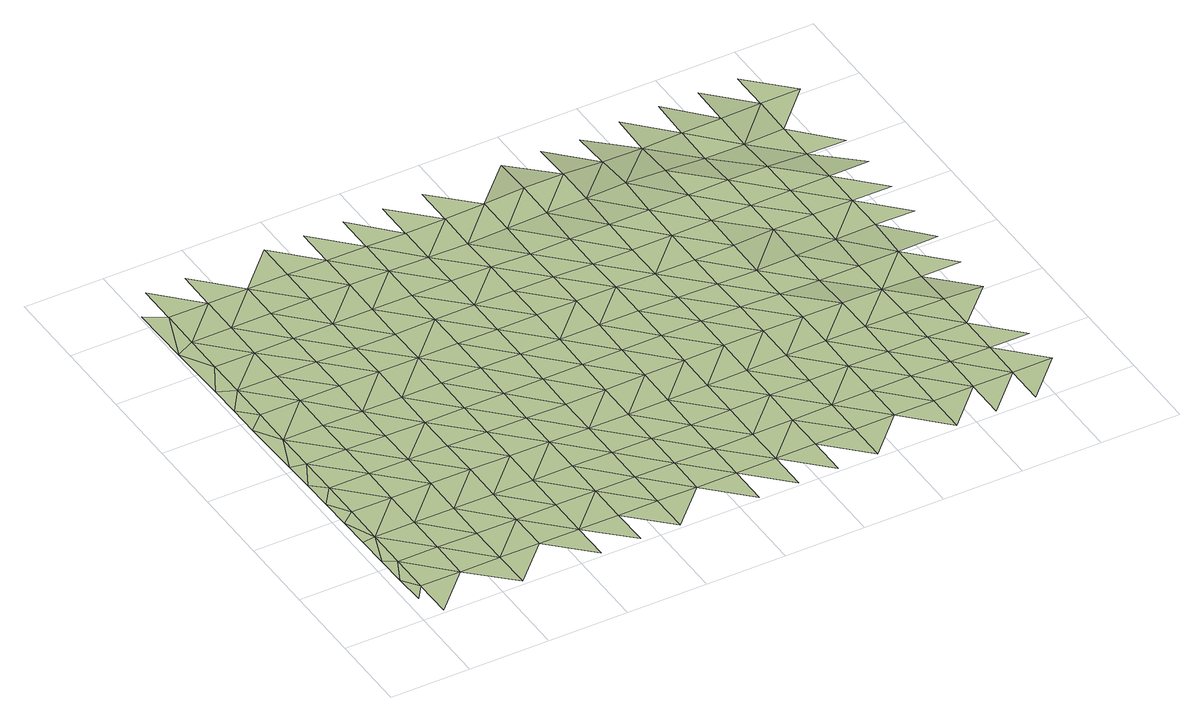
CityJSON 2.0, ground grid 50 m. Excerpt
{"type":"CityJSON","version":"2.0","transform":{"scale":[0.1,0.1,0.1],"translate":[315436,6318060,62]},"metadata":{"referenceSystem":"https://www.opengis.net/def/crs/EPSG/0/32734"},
"CityObjects":{
"terrain1":{"type":"TINRelief","geometry":[{"type":"CompositeSurface","lod":"1","boundaries":[[[0,1,2]],[[1,0,3]],[[1,3,4]],[[5,0,6]],[[4,7,8]],[[7,4,3]],[[0,5,3]],[[9,8,7]],[[9,7,10]],[[10,11,9]],[[7,3,12]],[[3,5,12]],[[13,11,10]],[[11,13,14]],[[10,7,15]],[[12,16,7]],[[17,18,14]],[[17,14,13]],[[13,10,15]],[[16,15,7]],[[5,19,12]],[[20,18,17]],[[21,18,20]],[[22,19,5]],[[23,17,13]],[[16,12,24]],[[23,13,15]],[[25,21,20]],[[21,25,26]],[[19,24,12]],[[20,17,27]],[[17,23,27]],[[28,26,29]],[[29,26,25]],[[30,15,16]],[[24,31,16]],[[22,32,19]],[[15,30,23]],[[25,20,33]],[[27,34,20]],[[30,16,31]],[[35,28,29]],[[35,36,28]],[[24,19,37]],[[33,29,25]],[[33,20,34]],[[27,23,38]],[[36,35,39]],[[31,24,37]],[[30,38,23]],[[19,32,37]],[[40,36,41]],[[41,36,39]],[[42,34,27]],[[35,29,43]],[[29,33,44]],[[38,42,27]],[[30,31,45]],[[39,35,43]],[[37,46,31]],[[29,44,43]],[[34,47,33]],[[45,38,30]],[[42,47,34]],[[45,31,46]],[[37,32,48]],[[49,44,33]],[[41,39,50]],[[48,32,51]],[[43,52,39]],[[47,49,33]],[[53,46,37]],[[42,38,54]],[[41,50,55]],[[38,45,56]],[[39,52,50]],[[43,44,57]],[[48,53,37]],[[47,42,54]],[[49,57,44]],[[38,56,54]],[[45,46,58]],[[59,52,43]],[[53,60,46]],[[57,59,43]],[[56,45,58]],[[49,47,61]],[[54,62,47]],[[58,46,60]],[[53,48,63]],[[49,61,57]],[[64,50,52]],[[48,65,66]],[[59,67,52]],[[47,62,61]],[[56,68,54]],[[60,53,63]],[[50,64,69]],[[58,68,56]],[[48,66,63]],[[52,67,64]],[[59,57,70]],[[62,54,71]],[[57,61,70]],[[68,71,54]],[[72,58,60]],[[67,59,73]],[[63,74,60]],[[70,73,59]],[[58,72,68]],[[75,61,62]],[[71,76,62]],[[72,60,74]],[[66,77,63]],[[67,78,64]],[[61,75,70]],[[77,66,79]],[[78,67,73]],[[62,76,75]],[[71,68,80]],[[74,63,81]],[[68,72,80]],[[73,70,82]],[[81,63,77]],[[64,78,83]],[[76,71,84]],[[75,82,70]],[[74,85,72]],[[80,84,71]],[[64,83,86]],[[85,74,81]],[[77,79,87]],[[88,75,76]],[[78,73,89]],[[82,90,73]],[[72,91,80]],[[76,84,88]],[[77,87,81]],[[83,78,89]],[[91,72,85]],[[89,73,90]],[[84,80,92]],[[82,75,93]],[[75,88,94]],[[85,81,95]],[[83,96,86]],[[92,80,91]],[[90,82,93]],[[81,87,95]],[[89,96,83]],[[75,94,93]],[[84,97,88]],[[91,85,98]],[[84,92,97]],[[95,98,85]],[[94,88,99]],[[100,89,90]],[[93,101,90]],[[99,88,97]],[[87,102,95]],[[92,91,103]],[[89,100,96]],[[91,98,104]],[[100,90,101]],[[94,105,93]],[[102,87,106]],[[92,103,97]],[[105,94,99]],[[91,104,103]],[[98,95,107]],[[108,96,109]],[[101,93,110]],[[107,95,102]],[[96,100,109]],[[111,99,97]],[[110,93,105]],[[98,112,104]],[[97,103,111]],[[101,113,100]],[[98,107,112]],[[105,99,114]],[[113,101,110]],[[114,99,111]],[[107,102,115]],[[104,116,103]],[[100,117,109]],[[112,118,104]],[[119,110,105]],[[120,115,102]],[[117,100,113]],[[103,116,111]],[[105,114,119]],[[104,118,116]],[[112,107,121]],[[122,109,123]],[[115,121,107]],[[123,109,117]],[[124,114,111]],[[113,110,125]],[[110,119,126]],[[127,118,112]],[[124,111,116]],[[117,113,125]],[[121,127,112]],[[110,126,125]],[[119,114,128]],[[114,124,129]],[[116,118,130]],[[127,131,118]],[[115,132,121]],[[126,119,128]],[[123,117,133]],[[134,135,115]],[[125,136,117]],[[128,114,129]],[[116,130,124]],[[118,131,130]],[[123,133,137]],[[115,135,132]],[[117,136,133]],[[127,121,138]],[[126,139,125]],[[124,140,129]],[[128,139,126]],[[131,127,138]],[[124,130,140]],[[121,132,138]],[[136,125,141]],[[139,141,125]],[[142,128,129]],[[140,143,129]],[[132,135,144]],[[131,145,130]],[[138,146,131]],[[128,142,139]],[[136,147,133]],[[135,148,144]],[[141,149,136]],[[142,129,143]],[[130,145,140]],[[131,146,145]],[[138,132,150]],[[147,151,133]],[[136,149,147]],[[141,139,152]],[[150,132,144]],[[143,140,153]],[[139,142,152]],[[154,146,138]],[[153,140,145]],[[149,141,155]],[[150,154,138]],[[144,148,156]],[[143,157,142]],[[152,155,141]],[[157,143,153]],[[156,150,144]],[[145,146,158]],[[154,159,146]],[[142,160,152]],[[147,149,161]],[[149,155,162]],[[145,158,153]],[[160,142,157]],[[146,159,158]],[[149,162,161]],[[154,150,163]],[[155,152,164]],[[150,156,165]],[[157,153,166]],[[164,152,160]],[[159,154,163]],[[153,158,166]],[[150,165,163]],[[167,147,161]],[[168,162,155]],[[160,157,169]],[[155,164,168]],[[166,169,157]],[[170,165,156]],[[159,171,158]],[[163,172,159]],[[161,162,173]],[[174,170,156]],[[162,168,175]],[[158,171,166]],[[164,160,176]],[[160,169,177]],[[159,172,171]],[[163,165,178]],[[161,173,167]],[[162,175,173]],[[164,176,168]],[[170,178,165]],[[160,177,176]],[[169,166,179]],[[180,172,163]],[[179,166,171]],[[168,181,175]],[[178,180,163]],[[182,170,174]],[[177,169,183]],[[168,176,181]],[[183,169,179]],[[170,182,178]],[[171,172,184]],[[180,185,172]],[[177,186,176]],[[173,175,187]],[[181,188,175]],[[171,184,179]],[[186,177,183]],[[172,185,184]],[[180,178,189]],[[173,187,190]],[[175,188,187]],[[176,191,181]],[[178,182,189]],[[183,179,192]],[[186,191,176]],[[185,180,193]],[[179,184,192]],[[188,181,194]],[[189,193,180]],[[182,195,196]],[[191,194,181]],[[197,186,183]],[[192,198,183]],[[182,196,189]],[[199,184,185]],[[185,193,200]],[[186,197,191]],[[201,187,188]],[[194,202,188]],[[197,183,198]],[[184,199,192]],[[185,200,199]],[[193,189,203]],[[201,204,187]],[[188,202,201]],[[194,191,205]],[[203,189,196]],[[198,192,206]],[[191,197,205]],[[200,193,207]],[[206,192,199]],[[202,194,208]],[[207,193,203]],[[209,196,210]],[[198,211,197]],[[205,208,194]],[[212,199,200]],[[211,198,206]],[[196,209,203]],[[201,202,213]],[[212,200,207]],[[197,214,205]],[[202,208,213]],[[214,197,211]],[[207,203,215]],[[216,206,199]],[[201,217,218]],[[199,212,219]],[[208,205,220]],[[201,213,217]],[[206,216,211]],[[220,205,214]],[[199,219,216]],[[212,207,221]],[[208,222,213]],[[222,208,220]],[[219,212,221]],[[214,211,223]],[[211,216,224]],[[217,213,225]],[[214,223,220]],[[225,213,222]],[[211,224,223]],[[219,226,216]],[[227,217,228]],[[222,220,229]],[[228,217,225]],[[224,216,230]],[[220,223,229]],[[225,222,231]],[[224,232,223]],[[229,231,222]],[[223,233,229]],[[228,225,234]],[[225,231,235]],[[236,228,234]],[[225,235,234]],[[231,229,237]],[[231,238,235]],[[239,234,235]],[[234,239,240]]]}]}
},
"vertices":[
[129,255,15],[57,354,15],[61,159,19],[129,505,15],[53,549,15],[379,255,16],[129,5,19],[129,755,18],[49,744,18],[46,939,18],[129,1005,20],[42,1134,20],[379,505,17],[129,1255,20],[38,1329,20],[379,1005,22],[379,755,20],[129,1505,16],[35,1524,16],[629,255,17],[129,1755,13],[27,1914,13],[629,5,22],[379,1255,21],[629,505,15],[129,2005,17],[24,2109,17],[379,1505,17],[20,2304,17],[129,2255,17],[629,1005,22],[629,755,19],[879,255,17],[379,2005,21],[379,1755,15],[129,2505,13],[12,2694,13],[879,505,14],[629,1255,20],[129,2755,14],[5,3084,17],[129,3005,17],[629,1505,14],[379,2505,13],[379,2255,19],[879,1005,20],[879,755,17],[629,1755,15],[1129,255,15],[629,2005,21],[379,3005,18],[1129,5,22],[379,2755,16],[1129,505,15],[879,1505,11],[129,3255,19],[879,1255,17],[629,2255,19],[1129,1005,18],[629,2505,14],[1129,755,18],[879,2005,21],[879,1755,15],[1379,505,16],[629,3005,20],[1379,5,24],[1379,255,15],[629,2755,18],[1129,1255,15],[379,3255,20],[879,2255,17],[1129,1505,13],[1379,1005,17],[879,2505,17],[1379,755,18],[1129,2005,20],[1129,1755,17],[1629,255,15],[879,2755,20],[1629,5,20],[1379,1255,12],[1629,505,15],[1129,2255,16],[879,3005,21],[1379,1505,16],[1629,755,16],[879,3255,21],[1879,255,13],[1379,1755,21],[1129,2755,21],[1129,2505,17],[1629,1005,13],[1629,1255,10],[1379,2255,19],[1379,2005,22],[1879,505,14],[1129,3005,21],[1629,1505,16],[1879,755,13],[1629,1755,22],[1379,2755,20],[1379,2505,19],[2129,255,14],[1879,1255,13],[1879,1005,10],[1629,2005,23],[2129,5,14],[2129,505,12],[1129,3255,21],[1379,3005,18],[1629,2255,22],[1879,1505,20],[2129,755,10],[1629,2505,21],[1879,1755,24],[2379,255,15],[2129,1255,17],[1629,2755,14],[2129,1005,13],[1879,2005,24],[2379,5,16],[2379,505,13],[1379,3255,20],[1629,3005,11],[2129,1505,23],[1879,2505,19],[1879,2255,22],[2379,755,13],[2129,2005,25],[2129,1755,26],[2379,1255,21],[2379,1005,17],[2629,505,17],[1879,3005,14],[2629,5,18],[2629,255,18],[1879,2755,11],[1629,3255,11],[2629,755,19],[2129,2255,19],[2379,1505,23],[2129,2505,12],[2379,2005,21],[2379,1755,24],[2879,255,22],[2629,1255,26],[2629,1005,23],[2129,3005,21],[2879,5,21],[2129,2755,20],[2879,505,22],[1879,3255,16],[2379,2255,13],[2629,1505,25],[2879,755,24],[2379,2505,16],[3129,255,23],[2629,1755,21],[2879,1255,28],[2879,1005,27],[2629,2005,14],[2379,3005,31],[2379,2755,28],[3129,755,27],[2629,2255,13],[3129,505,25],[2879,1505,25],[2379,3255,18],[2629,2505,20],[2879,1755,16],[3379,255,24],[3129,1255,27],[3129,1005,29],[2629,3005,32],[3379,5,23],[2629,2755,31],[2879,2255,14],[2879,2005,12],[3379,505,26],[3129,1505,19],[3379,755,29],[2879,2505,23],[3629,255,25],[3129,1755,13],[3379,1255,25],[3379,1005,32],[3129,2005,17],[2879,3005,16],[2879,2755,41],[3629,505,28],[2629,3255,20],[3129,2255,19],[3379,1505,13],[3629,755,29],[3129,2505,27],[3629,5,24],[3879,255,25],[3379,2005,29],[3379,1755,18],[3629,1255,20],[3629,1005,30],[3129,3005,11],[3129,2755,30],[3879,505,27],[2879,3255,1],[3379,2255,25],[3629,1505,16],[3879,755,28],[3379,2505,32],[4129,255,27],[3879,5,25],[3629,1755,30],[3879,1005,25],[3379,2755,13],[3629,2005,35],[4129,505,29],[3879,1505,19],[3379,3005,21],[3129,3255,28],[3879,1255,14],[3629,2255,33],[4129,1005,15],[3629,2505,29],[3879,2005,34],[3879,1755,36],[3629,2755,12],[4129,1255,17],[3379,3255,37],[3629,3005,23],[3879,2255,33],[4129,1505,25],[3879,2505,16],[4129,1755,32],[4129,2005,31],[3879,3005,31],[3879,2755,21],[3629,3255,31],[4129,2255,35],[4129,2505,12],[4129,3005,32],[3879,3255,31]
]}
